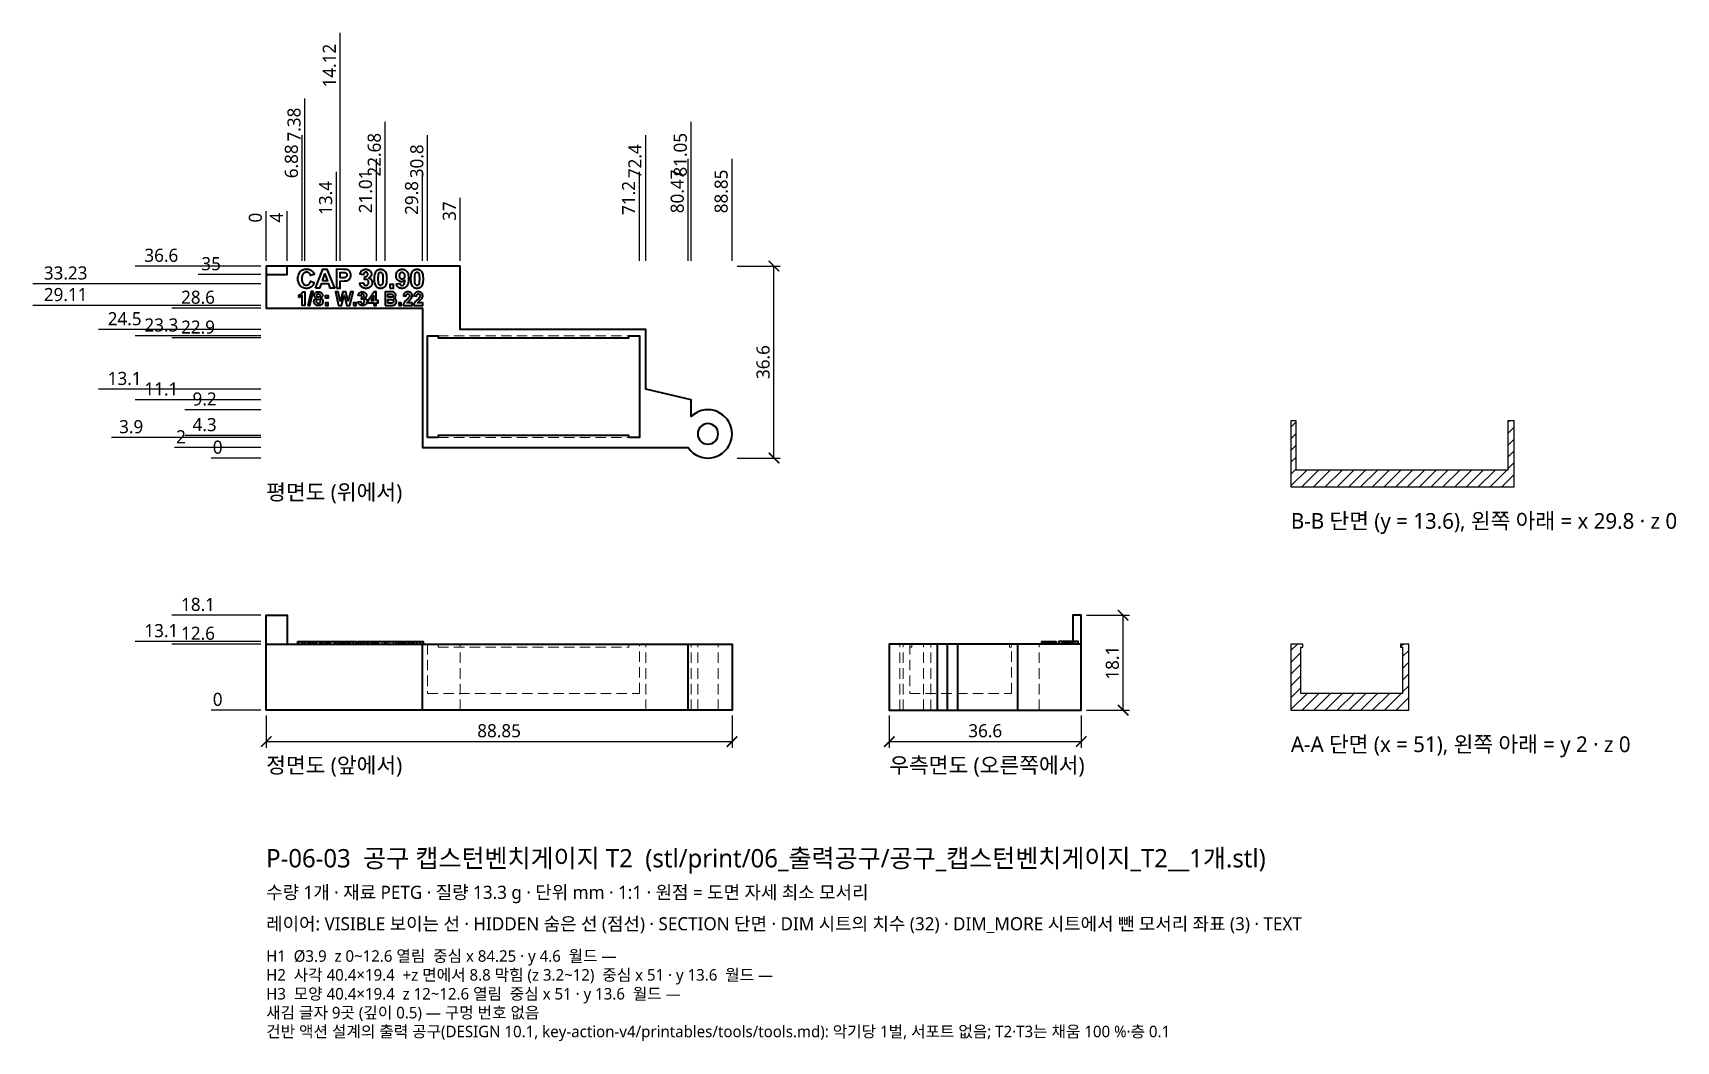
# Model space of a CAD drawing. Header units: millimetres. Extents: x -44 to 269, y -63 to 129.
import ezdxf

# ---------------------------------------------------------------- set-up
doc = ezdxf.new("R2010")
doc.units = ezdxf.units.MM
doc.linetypes.add('HIDDEN', pattern=[3, 2, -1])
for name, color, linetype, lineweight in [('DIM', 4, 'CONTINUOUS', 13), ('DIM_MORE', 3, 'CONTINUOUS', 13), ('HIDDEN', 8, 'HIDDEN', 18), ('SECTION', 5, 'CONTINUOUS', 25), ('TEXT', 7, 'CONTINUOUS', 18), ('VISIBLE', 7, 'CONTINUOUS', 35)]:
    doc.layers.add(name, color=color, linetype=linetype, lineweight=lineweight)
doc.styles.add('KR', font='malgun.ttf')
doc.dimstyles.new('TOCCATA', dxfattribs={"dimtxt": 2.5, "dimasz": 2, "dimexe": 1.2, "dimexo": 1, "dimgap": 0.8, "dimtad": 1, "dimdsep": 46, "dimtxsty": 'KR', "dimblk": 'ARCHTICK', "dimcen": 2.5, "dimazin": 3, "dimtfac": 0.5, "dimtmove": 2, "dimatfit": 3})

# ---------------------------------------------------------------- blocks, each defined once
blk = doc.blocks.new('_ARCHTICK')
at = {"color": 0, "linetype": 'BYBLOCK', "const_width": 0.15}
blk.add_lwpolyline([(-0.5, -0.5), (0.5, 0.5)], dxfattribs=at)
blk = doc.blocks.new('*D7')
for p, q in [((6.88, 95.7), (6.88, 109.7)), ((6.88, 91.7), (6.88, 95.7)), ((6.88, 85.7), (6.88, 91.7))]:
    blk.add_line(p, q)
at = {"layer": 'Defpoints'}
for p in [(6.88, 99.7), (6.88, 84.7), (0, 48.1)]:
    blk.add_point(p, dxfattribs=at)
at = {"layer": 'DIM', "insert": (4.83, 104.7), "char_height": 2.5, "attachment_point": 5, "rotation": 90, "style": 'KR'}
blk.add_mtext('6.88', dxfattribs=at)
blk = doc.blocks.new('*D8')
for p, q in [((7.38, 102.7), (7.38, 116.7)), ((7.38, 98.7), (7.38, 102.7)), ((7.38, 85.7), (7.38, 98.7))]:
    blk.add_line(p, q)
at = {"layer": 'Defpoints'}
for p in [(7.38, 106.7), (7.38, 84.7), (0, 48.1)]:
    blk.add_point(p, dxfattribs=at)
at = {"layer": 'DIM', "insert": (5.33, 111.7), "char_height": 2.5, "attachment_point": 5, "rotation": 90, "style": 'KR'}
blk.add_mtext('7.38', dxfattribs=at)
blk = doc.blocks.new('*D11')
for p, q in [((22.68, 95.7), (22.68, 112.2)), ((22.68, 91.7), (22.68, 95.7)), ((22.68, 85.7), (22.68, 91.7))]:
    blk.add_line(p, q)
at = {"layer": 'Defpoints'}
for p in [(22.68, 99.7), (22.68, 84.7), (0, 48.1)]:
    blk.add_point(p, dxfattribs=at)
at = {"layer": 'DIM', "insert": (20.63, 105.95), "char_height": 2.5, "attachment_point": 5, "rotation": 90, "style": 'KR'}
blk.add_mtext('22.68', dxfattribs=at)
blk = doc.blocks.new('*D16')
for p, q in [((72.4, 95.7), (72.4, 109.7)), ((72.4, 91.7), (72.4, 95.7)), ((72.4, 85.7), (72.4, 91.7))]:
    blk.add_line(p, q)
at = {"layer": 'Defpoints'}
for p in [(72.4, 99.7), (72.4, 84.7), (0, 48.1)]:
    blk.add_point(p, dxfattribs=at)
at = {"layer": 'DIM', "insert": (70.35, 104.7), "char_height": 2.5, "attachment_point": 5, "rotation": 90, "style": 'KR'}
blk.add_mtext('72.4', dxfattribs=at)
blk = doc.blocks.new('*D18')
for p, q in [((81.05, 95.7), (81.05, 112.2)), ((81.05, 91.7), (81.05, 95.7)), ((81.05, 85.7), (81.05, 91.7))]:
    blk.add_line(p, q)
at = {"layer": 'Defpoints'}
for p in [(81.05, 99.7), (81.05, 84.7), (0, 48.1)]:
    blk.add_point(p, dxfattribs=at)
at = {"layer": 'DIM', "insert": (79, 105.95), "char_height": 2.5, "attachment_point": 5, "rotation": 90, "style": 'KR'}
blk.add_mtext('81.05', dxfattribs=at)

msp = doc.modelspace()

# ---------------------------------------------------------------- hatches: boundary and pattern name
at = {"layer": 'SECTION'}
h = msp.add_hatch(dxfattribs=at)
h.set_pattern_fill('ANSI31', scale=0.5)
h.paths.add_polyline_path([(238.05, 55.2), (236.85, 55.2), (236.85, 45.8), (196.45, 45.8), (196.45, 55.2), (195.45, 55.2), (195.45, 42.6), (238.05, 42.6)])
h = msp.add_hatch(dxfattribs=at)
h.set_pattern_fill('ANSI31', scale=0.5)
h.paths.add_polyline_path([(217.95, 12.6), (216.35, 12.6), (216.35, 12), (216.75, 12), (216.75, 3.2), (197.35, 3.2), (197.35, 12), (197.75, 12), (197.75, 12.6), (195.45, 12.6), (195.45, 0), (217.95, 0)])

# ---------------------------------------------------------------- linework, layer by layer
at = {"layer": 'HIDDEN'}
for points in [[(32.8, 71.4), (69.2, 71.4)], [(32.8, 52), (69.2, 52)], [(6.798, 12.6), (6.798, 13.1)], [(6.976, 12.6), (6.976, 13.1)], [(8.445, 12.6), (8.445, 13.1)], [(8.47, 12.6), (8.47, 13.1)], [(8.6, 12.6), (8.6, 13.1)], [(9.161, 12.6), (9.161, 13.1)], [(9.17, 12.6), (9.17, 13.1)], [(9.18, 12.6), (9.18, 13.1)], [(9.427, 12.6), (9.427, 13.1)], [(9.547, 12.6), (9.547, 13.1)], [(9.603, 12.6), (9.603, 13.1)], [(9.649, 12.6), (9.649, 13.1)], [(10.194, 12.6), (10.194, 13.1)], [(10.266, 12.6), (10.266, 13.1)], [(10.325, 12.6), (10.325, 13.1)], [(10.376, 12.6), (10.376, 13.1)], [(10.489, 12.6), (10.489, 13.1)], [(10.711, 12.6), (10.711, 13.1)], [(10.732, 12.6), (10.732, 13.1)], [(11.194, 12.6), (11.194, 13.1)], [(11.585, 12.6), (11.585, 13.1)], [(11.688, 12.6), (11.688, 13.1)], [(13.402, 12.6), (13.402, 13.1)], [(13.729, 12.6), (13.729, 13.1)], [(14.119, 12.6), (14.119, 13.1)], [(14.124, 12.6), (14.124, 13.1)], [(14.592, 12.6), (14.592, 13.1)], [(15.212, 12.6), (15.212, 13.1)], [(15.399, 12.6), (15.399, 13.1)], [(15.665, 12.6), (15.665, 13.1)], [(16.062, 12.6), (16.062, 13.1)], [(16.143, 12.6), (16.143, 13.1)], [(17.568, 12.6), (17.568, 13.1)], [(17.86, 12.6), (17.86, 13.1)], [(17.911, 12.6), (17.911, 13.1)], [(18.011, 12.6), (18.011, 13.1)], [(18.025, 12.6), (18.025, 13.1)], [(18.167, 12.6), (18.167, 13.1)], [(18.222, 12.6), (18.222, 13.1)], [(18.524, 12.6), (18.524, 13.1)], [(18.543, 12.6), (18.543, 13.1)], [(18.635, 12.6), (18.635, 13.1)], [(18.741, 12.6), (18.741, 13.1)], [(18.76, 12.6), (18.76, 13.1)], [(18.817, 12.6), (18.817, 13.1)], [(19.132, 12.6), (19.132, 13.1)], [(19.388, 12.6), (19.388, 13.1)], [(19.534, 12.6), (19.534, 13.1)], [(19.561, 12.6), (19.561, 13.1)], [(19.934, 12.6), (19.934, 13.1)], [(20.076, 12.6), (20.076, 13.1)], [(20.237, 12.6), (20.237, 13.1)], [(20.592, 12.6), (20.592, 13.1)], [(20.662, 12.6), (20.662, 13.1)], [(21.38, 12.6), (21.38, 13.1)], [(22.269, 12.6), (22.269, 13.1)], [(22.986, 12.6), (22.986, 13.1)], [(23.201, 12.6), (23.201, 13.1)], [(23.592, 12.6), (23.592, 13.1)], [(24.21, 12.6), (24.21, 13.1)], [(24.278, 12.6), (24.278, 13.1)], [(24.305, 12.6), (24.305, 13.1)], [(24.355, 12.6), (24.355, 13.1)], [(24.718, 12.6), (24.718, 13.1)], [(24.781, 12.6), (24.781, 13.1)], [(25.455, 12.6), (25.455, 13.1)], [(25.513, 12.6), (25.513, 13.1)], [(26.174, 12.6), (26.174, 13.1)], [(26.402, 12.6), (26.402, 13.1)], [(26.463, 12.6), (26.463, 13.1)], [(26.668, 12.6), (26.668, 13.1)], [(26.869, 12.6), (26.869, 13.1)], [(27.171, 12.6), (27.171, 13.1)], [(27.356, 12.6), (27.356, 13.1)], [(27.613, 12.6), (27.613, 13.1)], [(28.183, 12.6), (28.183, 13.1)], [(28.331, 12.6), (28.331, 13.1)], [(28.676, 12.6), (28.676, 13.1)], [(28.877, 12.6), (28.877, 13.1)], [(29.219, 12.6), (29.219, 13.1)], [(29.364, 12.6), (29.364, 13.1)], [(30.8, 12.6), (30.8, 3.2), (71.2, 3.2), (71.2, 12.6)], [(32.8, 12.6), (32.8, 12), (69.2, 12), (69.2, 12.6)], [(37, 0), (37, 12.6)], [(72.4, 0), (72.4, 12.6)], [(81.05, 0), (81.05, 12.6)], [(82.3, 0), (82.3, 12.6)], [(86.2, 0), (86.2, 12.6)], [(120.85, 0), (120.85, 12.6)], [(121.5, 0), (121.5, 12.6)], [(122.75, 12.6), (122.75, 3.2), (142.15, 3.2), (142.15, 12.6)], [(122.75, 12), (123.15, 12), (123.15, 12.6)], [(125.4, 0), (125.4, 12.6)], [(126.749, 0), (126.749, 12.6)], [(142.15, 12), (141.75, 12), (141.75, 12.6)], [(147.45, 0), (147.45, 12.6)], [(148.311, 12.6), (148.311, 13.1)], [(148.325, 12.6), (148.325, 13.1)], [(148.394, 12.6), (148.394, 13.1)], [(148.454, 12.6), (148.454, 13.1)], [(148.479, 12.6), (148.479, 13.1)], [(148.645, 12.6), (148.645, 13.1)], [(148.703, 12.6), (148.703, 13.1)], [(148.738, 12.6), (148.738, 13.1)], [(148.768, 12.6), (148.768, 13.1)], [(148.914, 12.6), (148.914, 13.1)], [(149.085, 12.6), (149.085, 13.1)], [(149.124, 12.6), (149.124, 13.1)], [(149.142, 12.6), (149.142, 13.1)], [(149.161, 12.6), (149.161, 13.1)], [(149.335, 12.6), (149.335, 13.1)], [(149.348, 12.6), (149.348, 13.1)], [(149.353, 12.6), (149.353, 13.1)], [(149.45, 12.6), (149.45, 13.1)], [(149.516, 12.6), (149.516, 13.1)], [(149.528, 12.6), (149.528, 13.1)], [(149.538, 12.6), (149.538, 13.1)], [(149.74, 12.6), (149.74, 13.1)], [(149.789, 12.6), (149.789, 13.1)], [(149.798, 12.6), (149.798, 13.1)], [(149.801, 12.6), (149.801, 13.1)], [(149.826, 12.6), (149.826, 13.1)], [(149.831, 12.6), (149.831, 13.1)], [(149.879, 12.6), (149.879, 13.1)], [(149.891, 12.6), (149.891, 13.1)], [(149.9, 12.6), (149.9, 13.1)], [(150.113, 12.6), (150.113, 13.1)], [(150.143, 12.6), (150.143, 13.1)], [(150.147, 12.6), (150.147, 13.1)], [(150.161, 12.6), (150.161, 13.1)], [(150.543, 12.6), (150.543, 13.1)], [(151.262, 12.6), (151.262, 13.1)], [(151.765, 12.6), (151.765, 13.1)], [(151.77, 12.6), (151.77, 13.1)], [(151.819, 12.6), (151.819, 13.1)], [(151.948, 12.6), (151.948, 13.1)], [(152.075, 12.6), (152.075, 13.1)], [(152.09, 12.6), (152.09, 13.1)], [(152.163, 12.6), (152.163, 13.1)], [(152.212, 12.6), (152.212, 13.1)], [(152.292, 12.6), (152.292, 13.1)], [(152.356, 12.6), (152.356, 13.1)], [(152.471, 12.6), (152.471, 13.1)], [(152.578, 12.6), (152.578, 13.1)], [(152.612, 12.6), (152.612, 13.1)], [(152.678, 12.6), (152.678, 13.1)], [(152.771, 12.6), (152.771, 13.1)], [(152.876, 12.6), (152.876, 13.1)], [(152.927, 12.6), (152.927, 13.1)], [(152.973, 12.6), (152.973, 13.1)], [(153.186, 12.6), (153.186, 13.1)], [(153.22, 12.6), (153.22, 13.1)], [(153.435, 12.6), (153.435, 13.1)], [(153.684, 12.6), (153.684, 13.1)], [(153.813, 12.6), (153.813, 13.1)], [(153.85, 12.6), (153.85, 13.102)], [(153.855, 12.6), (153.855, 13.1)], [(153.921, 12.6), (153.921, 13.1)], [(154.006, 12.6), (154.006, 13.1)], [(154.236, 12.6), (154.236, 13.1)], [(154.286, 12.6), (154.286, 13.1)], [(154.292, 12.6), (154.292, 13.1)], [(154.841, 12.6), (154.841, 13.1)]]:
    msp.add_lwpolyline(points, dxfattribs=at)
at = {"layer": 'SECTION'}
for points in [[(238.05, 55.2), (236.85, 55.2), (236.85, 45.8), (196.45, 45.8), (196.45, 55.2), (195.45, 55.2), (195.45, 42.6), (238.05, 42.6)], [(217.95, 12.6), (216.35, 12.6), (216.35, 12), (216.75, 12), (216.75, 3.2), (197.35, 3.2), (197.35, 12), (197.75, 12), (197.75, 12.6), (195.45, 12.6), (195.45, 0), (217.95, 0)]]:
    msp.add_lwpolyline(points, close=True, dxfattribs=at)
at = {"layer": 'VISIBLE'}
for points in [[(0, 83.1), (4, 83.1), (4, 84.7)], [(84.25, 57.3), (83.65, 57.261), (83.059, 57.143), (82.49, 56.95), (81.95, 56.684), (81.45, 56.349), (81.05, 55.999), (81.05, 59.2), (72.4, 61.2), (72.4, 72.6), (37, 72.6), (37, 84.7), (0, 84.7), (0, 76.7), (29.8, 76.7), (29.8, 50.1), (80.467, 50.1), (80.601, 49.9), (80.997, 49.447), (81.45, 49.051), (81.95, 48.716), (82.49, 48.45), (83.059, 48.257), (83.65, 48.139), (84.25, 48.1), (84.85, 48.139), (85.441, 48.257), (86.01, 48.45), (86.55, 48.716), (87.05, 49.051), (87.503, 49.447), (87.899, 49.9), (88.234, 50.4), (88.5, 50.94), (88.693, 51.509), (88.811, 52.1), (88.85, 52.7), (88.811, 53.3), (88.693, 53.891), (88.5, 54.46), (88.234, 55), (87.899, 55.5), (87.503, 55.953), (87.05, 56.349), (86.55, 56.684), (86.01, 56.95), (85.441, 57.143), (84.85, 57.261), (84.25, 57.3)], [(6.062, 82.036), (6.053, 82.27), (6.062, 82.517), (6.091, 82.748), (6.138, 82.962), (6.204, 83.161), (6.288, 83.343), (6.392, 83.508), (6.514, 83.658), (6.652, 83.789), (6.802, 83.9), (6.963, 83.991), (7.137, 84.061), (7.322, 84.112), (7.519, 84.142), (7.728, 84.152), (7.91, 84.144), (8.083, 84.12), (8.245, 84.081), (8.398, 84.025), (8.54, 83.954), (8.672, 83.867), (8.794, 83.764), (8.862, 83.694), (8.924, 83.616), (8.981, 83.53), (9.034, 83.436), (9.081, 83.334), (9.123, 83.223), (9.161, 83.105), (8.445, 82.934), (8.424, 83.011), (8.398, 83.083), (8.366, 83.151), (8.328, 83.214), (8.284, 83.272), (8.235, 83.325), (8.181, 83.373), (8.121, 83.416), (8.058, 83.452), (7.992, 83.482), (7.922, 83.505), (7.849, 83.521), (7.772, 83.531), (7.691, 83.534), (7.58, 83.529), (7.476, 83.511), (7.378, 83.482), (7.285, 83.441), (7.199, 83.389), (7.119, 83.325), (7.045, 83.249), (6.98, 83.16), (6.924, 83.057), (6.878, 82.939), (6.843, 82.807), (6.818, 82.66), (6.803, 82.499), (6.798, 82.324), (6.803, 82.138), (6.818, 81.968), (6.842, 81.814), (6.877, 81.675), (6.922, 81.553), (6.977, 81.447), (7.042, 81.357), (7.114, 81.28), (7.193, 81.216), (7.278, 81.163), (7.369, 81.122), (7.465, 81.092), (7.568, 81.075), (7.676, 81.069), (7.757, 81.072), (7.834, 81.084), (7.909, 81.102), (7.979, 81.128), (8.047, 81.162), (8.111, 81.203), (8.172, 81.252), (8.229, 81.308), (8.281, 81.374), (8.328, 81.447), (8.371, 81.53), (8.409, 81.62), (8.442, 81.72), (8.47, 81.828), (9.17, 81.606), (9.12, 81.445), (9.061, 81.296), (8.993, 81.159), (8.917, 81.035), (8.831, 80.923), (8.737, 80.823), (8.635, 80.735), (8.523, 80.66), (8.404, 80.596), (8.276, 80.544), (8.141, 80.503), (7.997, 80.474), (7.844, 80.457), (7.684, 80.451), (7.485, 80.461), (7.297, 80.491), (7.119, 80.541), (6.952, 80.61), (6.795, 80.7), (6.648, 80.809), (6.512, 80.938), (6.39, 81.085), (6.287, 81.246), (6.203, 81.421), (6.137, 81.611), (6.09, 81.816), (6.062, 82.036)], [(9.427, 80.512), (10.821, 84.091), (11.585, 84.091), (13.018, 80.512), (12.232, 80.512), (11.92, 81.325), (10.489, 81.325), (10.194, 80.512), (9.427, 80.512)], [(10.711, 81.928), (11.194, 83.256), (11.688, 81.928), (10.711, 81.928)], [(13.402, 80.512), (14.124, 80.512), (14.124, 81.862), (14.857, 81.866), (15.178, 81.888), (15.345, 81.913), (15.453, 81.944), (15.56, 81.989), (15.614, 82.017), (15.72, 82.083), (15.771, 82.122), (15.866, 82.211), (15.95, 82.315), (16.024, 82.436), (16.055, 82.502), (16.082, 82.573), (16.121, 82.727), (16.133, 82.81), (16.143, 82.99), (16.139, 83.109), (16.126, 83.221), (16.105, 83.327), (16.075, 83.427), (16.037, 83.52), (15.991, 83.607), (15.936, 83.687), (15.874, 83.76), (15.809, 83.826), (15.739, 83.883), (15.666, 83.933), (15.588, 83.976), (15.506, 84.01), (15.421, 84.037), (15.354, 84.052), (15.165, 84.073), (14.74, 84.09), (13.402, 84.091), (13.402, 80.512)], [(14.124, 82.47), (14.124, 83.486), (14.675, 83.484), (14.898, 83.473), (14.993, 83.461), (15.089, 83.435), (15.174, 83.394), (15.25, 83.337), (15.314, 83.265), (15.361, 83.181), (15.389, 83.086), (15.399, 82.98), (15.392, 82.893), (15.372, 82.812), (15.338, 82.737), (15.317, 82.702), (15.265, 82.639), (15.203, 82.586), (15.131, 82.543), (15.091, 82.526), (15.044, 82.511), (14.915, 82.488), (14.636, 82.471), (14.124, 82.47)], [(17.88, 81.336), (17.86, 81.462), (18.524, 81.542), (18.551, 81.407), (18.595, 81.291), (18.624, 81.241), (18.657, 81.195), (18.695, 81.154), (18.735, 81.119), (18.825, 81.064), (18.873, 81.045), (18.976, 81.023), (19.031, 81.02), (19.091, 81.023), (19.147, 81.033), (19.201, 81.049), (19.252, 81.072), (19.301, 81.102), (19.346, 81.138), (19.389, 81.181), (19.428, 81.229), (19.46, 81.282), (19.487, 81.34), (19.508, 81.402), (19.524, 81.468), (19.534, 81.616), (19.531, 81.687), (19.523, 81.755), (19.509, 81.818), (19.489, 81.876), (19.463, 81.93), (19.432, 81.98), (19.395, 82.026), (19.354, 82.066), (19.311, 82.1), (19.265, 82.128), (19.216, 82.149), (19.165, 82.165), (19.112, 82.174), (19.056, 82.177), (18.976, 82.173), (18.841, 82.151), (18.741, 82.126), (18.817, 82.685), (18.893, 82.685), (18.965, 82.692), (19.031, 82.703), (19.092, 82.721), (19.147, 82.743), (19.197, 82.772), (19.241, 82.806), (19.28, 82.844), (19.313, 82.886), (19.34, 82.931), (19.361, 82.98), (19.376, 83.032), (19.385, 83.087), (19.386, 83.196), (19.368, 83.288), (19.333, 83.367), (19.309, 83.402), (19.248, 83.463), (19.213, 83.487), (19.175, 83.507), (19.091, 83.533), (18.995, 83.542), (18.946, 83.539), (18.854, 83.519), (18.811, 83.502), (18.731, 83.452), (18.695, 83.42), (18.631, 83.341), (18.584, 83.243), (18.553, 83.128), (18.543, 83.063), (17.911, 83.171), (17.931, 83.261), (17.98, 83.425), (18.039, 83.568), (18.11, 83.689), (18.194, 83.794), (18.243, 83.84), (18.353, 83.924), (18.481, 83.995), (18.55, 84.024), (18.696, 84.069), (18.85, 84.097), (19.014, 84.106), (19.155, 84.099), (19.287, 84.079), (19.411, 84.046), (19.527, 84), (19.634, 83.941), (19.734, 83.869), (19.825, 83.783), (19.892, 83.707), (19.948, 83.627), (19.994, 83.545), (20.03, 83.46), (20.056, 83.372), (20.071, 83.281), (20.076, 83.188), (20.066, 83.057), (20.034, 82.934), (19.982, 82.819), (19.908, 82.711), (19.813, 82.612), (19.698, 82.52), (19.561, 82.436), (19.647, 82.414), (19.727, 82.385), (19.802, 82.349), (19.872, 82.307), (19.938, 82.258), (19.998, 82.203), (20.053, 82.14), (20.102, 82.073), (20.143, 82.002), (20.177, 81.926), (20.204, 81.847), (20.222, 81.764), (20.234, 81.677), (20.237, 81.586), (20.23, 81.454), (20.209, 81.328), (20.174, 81.208), (20.125, 81.093), (20.062, 80.984), (19.985, 80.881), (19.893, 80.783), (19.791, 80.695), (19.683, 80.62), (19.567, 80.559), (19.445, 80.512), (19.316, 80.478), (19.179, 80.458), (19.036, 80.451), (18.901, 80.457), (18.772, 80.474), (18.65, 80.502), (18.535, 80.542), (18.427, 80.594), (18.325, 80.656), (18.231, 80.731), (18.145, 80.814), (18.07, 80.904), (18.006, 81.002), (17.953, 81.106), (17.911, 81.218), (17.88, 81.336)], [(20.669, 82.003), (20.662, 82.284), (20.67, 82.562), (20.691, 82.816), (20.727, 83.047), (20.777, 83.255), (20.842, 83.439), (20.921, 83.601), (21.014, 83.739), (21.102, 83.837), (21.199, 83.919), (21.305, 83.986), (21.421, 84.038), (21.546, 84.076), (21.681, 84.098), (21.824, 84.106), (21.968, 84.098), (22.103, 84.075), (22.228, 84.037), (22.345, 83.984), (22.451, 83.916), (22.549, 83.833), (22.637, 83.735), (22.73, 83.597), (22.808, 83.436), (22.872, 83.252), (22.922, 83.043), (22.958, 82.812), (22.979, 82.556), (22.986, 82.277), (22.979, 81.999), (22.958, 81.743), (22.922, 81.512), (22.872, 81.303), (22.807, 81.118), (22.728, 80.956), (22.635, 80.817), (22.547, 80.72), (22.45, 80.638), (22.344, 80.571), (22.228, 80.518), (22.103, 80.481), (21.968, 80.459), (21.824, 80.451), (21.679, 80.459), (21.542, 80.484), (21.414, 80.525), (21.293, 80.582), (21.181, 80.656), (21.078, 80.746), (20.982, 80.853), (20.897, 80.98), (20.826, 81.133), (20.767, 81.312), (20.721, 81.517), (20.688, 81.747), (20.669, 82.003)], [(21.381, 82.105), (21.386, 82.607), (21.403, 82.878), (21.432, 83.09), (21.451, 83.173), (21.485, 83.28), (21.505, 83.326), (21.55, 83.402), (21.602, 83.457), (21.66, 83.496), (21.723, 83.522), (21.789, 83.535), (21.859, 83.535), (21.893, 83.53), (21.958, 83.511), (22.017, 83.479), (22.072, 83.432), (22.122, 83.361), (22.145, 83.316), (22.186, 83.207), (22.205, 83.143), (22.236, 82.976), (22.248, 82.868), (22.264, 82.605), (22.269, 82.277), (22.267, 82.105), (22.256, 81.805), (22.233, 81.564), (22.217, 81.466), (22.198, 81.384), (22.164, 81.277), (22.122, 81.19), (22.074, 81.124), (22.018, 81.078), (21.989, 81.06), (21.926, 81.034), (21.859, 81.021), (21.824, 81.02), (21.789, 81.021), (21.723, 81.034), (21.661, 81.06), (21.632, 81.077), (21.577, 81.124), (21.527, 81.194), (21.483, 81.29), (21.444, 81.412), (21.427, 81.487), (21.401, 81.686), (21.385, 81.949), (21.381, 82.105)], [(24.787, 82.75), (24.781, 82.895), (24.788, 83.046), (24.807, 83.189), (24.84, 83.323), (24.887, 83.448), (24.946, 83.565), (25.019, 83.673), (25.104, 83.772), (25.201, 83.861), (25.304, 83.936), (25.414, 83.997), (25.532, 84.044), (25.657, 84.078), (25.789, 84.099), (25.928, 84.106), (26.08, 84.097), (26.224, 84.071), (26.359, 84.028), (26.487, 83.968), (26.606, 83.891), (26.718, 83.796), (26.822, 83.684), (26.915, 83.553), (26.993, 83.4), (27.057, 83.224), (27.107, 83.026), (27.142, 82.806), (27.164, 82.564), (27.171, 82.299), (27.164, 82.03), (27.141, 81.783), (27.104, 81.558), (27.052, 81.356), (26.985, 81.176), (26.904, 81.018), (26.807, 80.883), (26.699, 80.768), (26.581, 80.67), (26.455, 80.591), (26.32, 80.528), (26.176, 80.484), (26.022, 80.457), (25.86, 80.449), (25.743, 80.453), (25.633, 80.467), (25.53, 80.49), (25.433, 80.522), (25.342, 80.563), (25.259, 80.613), (25.181, 80.672), (25.111, 80.74), (25.049, 80.818), (24.994, 80.904), (24.946, 80.999), (24.906, 81.104), (24.874, 81.217), (24.849, 81.34), (25.513, 81.413), (25.534, 81.306), (25.567, 81.216), (25.613, 81.143), (25.64, 81.113), (25.704, 81.065), (25.779, 81.033), (25.865, 81.017), (25.911, 81.015), (25.971, 81.019), (26.027, 81.031), (26.082, 81.051), (26.133, 81.079), (26.182, 81.115), (26.229, 81.158), (26.273, 81.21), (26.313, 81.275), (26.349, 81.356), (26.381, 81.455), (26.408, 81.571), (26.431, 81.704), (26.449, 81.854), (26.463, 82.021), (26.386, 81.941), (26.305, 81.874), (26.217, 81.819), (26.125, 81.776), (26.027, 81.745), (25.924, 81.727), (25.816, 81.721), (25.698, 81.727), (25.584, 81.747), (25.475, 81.78), (25.371, 81.827), (25.272, 81.887), (25.177, 81.96), (25.087, 82.046), (25.006, 82.144), (24.937, 82.249), (24.881, 82.362), (24.837, 82.483), (24.806, 82.612), (24.787, 82.75)], [(25.455, 82.895), (25.465, 83.074), (25.478, 83.153), (25.496, 83.223), (25.519, 83.285), (25.547, 83.34), (25.581, 83.387), (25.618, 83.426), (25.658, 83.46), (25.7, 83.488), (25.745, 83.509), (25.793, 83.525), (25.844, 83.534), (25.897, 83.537), (25.953, 83.533), (26.007, 83.522), (26.06, 83.503), (26.11, 83.477), (26.158, 83.443), (26.205, 83.402), (26.249, 83.354), (26.29, 83.298), (26.324, 83.237), (26.352, 83.169), (26.374, 83.096), (26.39, 83.016), (26.399, 82.93), (26.399, 82.755), (26.391, 82.678), (26.377, 82.606), (26.358, 82.54), (26.333, 82.481), (26.302, 82.427), (26.266, 82.38), (26.227, 82.338), (26.184, 82.303), (26.139, 82.274), (26.091, 82.252), (26.041, 82.236), (25.988, 82.227), (25.933, 82.223), (25.876, 82.227), (25.822, 82.237), (25.77, 82.253), (25.721, 82.276), (25.675, 82.306), (25.632, 82.343), (25.591, 82.386), (25.555, 82.436), (25.525, 82.494), (25.499, 82.559), (25.48, 82.631), (25.466, 82.712), (25.458, 82.799), (25.455, 82.895)], [(27.62, 82.003), (27.613, 82.284), (27.62, 82.562), (27.642, 82.816), (27.678, 83.047), (27.728, 83.255), (27.792, 83.439), (27.871, 83.601), (27.965, 83.739), (28.052, 83.837), (28.149, 83.919), (28.256, 83.986), (28.372, 84.038), (28.497, 84.076), (28.631, 84.098), (28.775, 84.106), (28.919, 84.098), (29.054, 84.075), (29.179, 84.037), (29.295, 83.984), (29.402, 83.916), (29.5, 83.833), (29.588, 83.735), (29.681, 83.597), (29.759, 83.436), (29.823, 83.252), (29.873, 83.043), (29.909, 82.812), (29.93, 82.556), (29.937, 82.277), (29.93, 81.999), (29.908, 81.743), (29.873, 81.512), (29.822, 81.303), (29.758, 81.118), (29.679, 80.956), (29.586, 80.817), (29.498, 80.72), (29.401, 80.638), (29.294, 80.571), (29.179, 80.518), (29.053, 80.481), (28.919, 80.459), (28.775, 80.451), (28.63, 80.459), (28.493, 80.484), (28.364, 80.525), (28.244, 80.582), (28.132, 80.656), (28.028, 80.746), (27.933, 80.853), (27.848, 80.98), (27.776, 81.133), (27.717, 81.312), (27.672, 81.517), (27.639, 81.747), (27.62, 82.003)], [(28.332, 82.105), (28.337, 82.607), (28.354, 82.878), (28.383, 83.09), (28.402, 83.173), (28.436, 83.28), (28.456, 83.326), (28.501, 83.402), (28.553, 83.457), (28.611, 83.496), (28.673, 83.522), (28.74, 83.535), (28.81, 83.535), (28.844, 83.53), (28.908, 83.511), (28.968, 83.479), (29.023, 83.432), (29.048, 83.399), (29.095, 83.316), (29.137, 83.207), (29.156, 83.143), (29.173, 83.067), (29.199, 82.868), (29.214, 82.605), (29.219, 82.277), (29.218, 82.105), (29.206, 81.805), (29.196, 81.677), (29.167, 81.466), (29.149, 81.384), (29.114, 81.277), (29.073, 81.19), (29.024, 81.124), (28.969, 81.078), (28.939, 81.06), (28.877, 81.034), (28.81, 81.021), (28.775, 81.02), (28.74, 81.021), (28.673, 81.034), (28.612, 81.06), (28.582, 81.077), (28.527, 81.124), (28.478, 81.194), (28.433, 81.29), (28.394, 81.412), (28.377, 81.487), (28.363, 81.579), (28.342, 81.81), (28.332, 82.105)], [(6.243, 78.7), (6.243, 79.15), (6.356, 79.195), (6.475, 79.26), (6.6, 79.342), (6.726, 79.442), (6.782, 79.497), (6.833, 79.553), (6.877, 79.612), (6.916, 79.674), (6.949, 79.738), (6.976, 79.804), (7.378, 79.804), (7.378, 77.209), (6.883, 77.209), (6.883, 79.076), (6.803, 79.006), (6.72, 78.942), (6.632, 78.883), (6.541, 78.829), (6.445, 78.781), (6.346, 78.738), (6.243, 78.7)], [(7.96, 77.165), (8.325, 77.165), (8.972, 79.838), (8.6, 79.838), (7.96, 77.165)], [(9.115, 77.947), (9.124, 78.065), (9.134, 78.121), (9.168, 78.23), (9.219, 78.333), (9.288, 78.426), (9.33, 78.468), (9.429, 78.542), (9.547, 78.603), (9.446, 78.655), (9.362, 78.716), (9.326, 78.75), (9.295, 78.787), (9.244, 78.868), (9.209, 78.953), (9.196, 78.998), (9.182, 79.09), (9.18, 79.138), (9.184, 79.218), (9.197, 79.295), (9.217, 79.367), (9.246, 79.435), (9.283, 79.499), (9.329, 79.559), (9.382, 79.615), (9.443, 79.665), (9.511, 79.708), (9.586, 79.742), (9.668, 79.769), (9.757, 79.789), (9.853, 79.8), (9.956, 79.804), (10.058, 79.8), (10.153, 79.789), (10.242, 79.769), (10.323, 79.742), (10.398, 79.708), (10.467, 79.665), (10.528, 79.615), (10.582, 79.559), (10.628, 79.499), (10.665, 79.435), (10.694, 79.367), (10.715, 79.295), (10.728, 79.218), (10.732, 79.138), (10.724, 79.038), (10.701, 78.945), (10.684, 78.901), (10.663, 78.858), (10.61, 78.779), (10.579, 78.743), (10.507, 78.679), (10.466, 78.651), (10.376, 78.603), (10.49, 78.548), (10.588, 78.479), (10.63, 78.439), (10.669, 78.397), (10.732, 78.303), (10.758, 78.252), (10.794, 78.145), (10.806, 78.088), (10.815, 77.969), (10.81, 77.869), (10.796, 77.775), (10.773, 77.686), (10.74, 77.603), (10.698, 77.526), (10.647, 77.454), (10.586, 77.387), (10.518, 77.327), (10.444, 77.277), (10.363, 77.236), (10.276, 77.204), (10.183, 77.181), (10.084, 77.167), (9.979, 77.163), (9.881, 77.167), (9.787, 77.178), (9.698, 77.197), (9.615, 77.223), (9.535, 77.257), (9.461, 77.299), (9.392, 77.348), (9.318, 77.414), (9.256, 77.486), (9.205, 77.565), (9.166, 77.651), (9.138, 77.743), (9.121, 77.842), (9.115, 77.947)], [(9.603, 77.995), (9.605, 78.036), (9.62, 78.117), (9.649, 78.193), (9.692, 78.267), (9.72, 78.3), (9.751, 78.328), (9.786, 78.351), (9.824, 78.369), (9.867, 78.382), (9.963, 78.392), (10.048, 78.383), (10.088, 78.372), (10.159, 78.336), (10.222, 78.282), (10.272, 78.213), (10.306, 78.132), (10.322, 78.04), (10.323, 77.932), (10.316, 77.879), (10.306, 77.829), (10.273, 77.743), (10.251, 77.705), (10.194, 77.642), (10.162, 77.618), (10.092, 77.582), (10.013, 77.564), (9.926, 77.564), (9.845, 77.582), (9.773, 77.62), (9.708, 77.676), (9.681, 77.711), (9.638, 77.791), (9.623, 77.836), (9.606, 77.938), (9.603, 77.995)], [(9.651, 79.061), (9.651, 79.141), (9.656, 79.177), (9.677, 79.244), (9.692, 79.273), (9.734, 79.326), (9.787, 79.368), (9.85, 79.395), (9.884, 79.404), (9.961, 79.411), (10.036, 79.404), (10.101, 79.384), (10.13, 79.368), (10.183, 79.327), (10.224, 79.275), (10.239, 79.245), (10.26, 79.179), (10.266, 79.104), (10.259, 79.025), (10.251, 78.989), (10.223, 78.925), (10.182, 78.872), (10.129, 78.831), (10.099, 78.816), (10.032, 78.795), (9.956, 78.788), (9.881, 78.795), (9.815, 78.816), (9.758, 78.849), (9.711, 78.896), (9.677, 78.954), (9.656, 79.023), (9.651, 79.061)], [(11.331, 78.586), (11.331, 79.081), (11.827, 79.081), (11.827, 78.586), (11.331, 78.586)], [(13.812, 77.209), (14.378, 77.209), (14.891, 79.141), (15.406, 77.209), (15.96, 77.209), (16.587, 79.793), (16.062, 79.793), (15.665, 77.988), (15.212, 79.793), (14.592, 79.793), (14.119, 78.018), (13.729, 79.793), (13.195, 79.793), (13.812, 77.209)], [(17.546, 77.804), (17.531, 77.895), (18.011, 77.953), (18.03, 77.855), (18.062, 77.771), (18.083, 77.735), (18.107, 77.702), (18.164, 77.647), (18.228, 77.607), (18.263, 77.593), (18.299, 77.583), (18.377, 77.575), (18.42, 77.578), (18.5, 77.597), (18.572, 77.635), (18.605, 77.661), (18.663, 77.727), (18.687, 77.765), (18.721, 77.851), (18.738, 77.951), (18.74, 78.006), (18.732, 78.106), (18.722, 78.152), (18.708, 78.194), (18.667, 78.269), (18.64, 78.302), (18.579, 78.355), (18.511, 78.391), (18.474, 78.402), (18.395, 78.411), (18.337, 78.408), (18.274, 78.399), (18.167, 78.374), (18.222, 78.778), (18.329, 78.783), (18.421, 78.804), (18.461, 78.82), (18.529, 78.865), (18.581, 78.923), (18.6, 78.956), (18.626, 79.028), (18.633, 79.069), (18.633, 79.147), (18.628, 79.181), (18.609, 79.243), (18.578, 79.296), (18.534, 79.34), (18.509, 79.357), (18.452, 79.383), (18.42, 79.39), (18.351, 79.397), (18.315, 79.395), (18.249, 79.381), (18.218, 79.368), (18.188, 79.352), (18.134, 79.309), (18.088, 79.252), (18.054, 79.181), (18.042, 79.141), (18.025, 79.051), (17.568, 79.129), (17.618, 79.312), (17.661, 79.416), (17.712, 79.503), (17.773, 79.579), (17.846, 79.644), (17.932, 79.7), (17.98, 79.724), (18.081, 79.763), (18.19, 79.789), (18.305, 79.802), (18.365, 79.804), (18.466, 79.799), (18.562, 79.785), (18.651, 79.761), (18.735, 79.728), (18.813, 79.685), (18.884, 79.633), (18.95, 79.571), (18.998, 79.516), (19.039, 79.458), (19.073, 79.399), (19.099, 79.338), (19.117, 79.274), (19.128, 79.209), (19.132, 79.141), (19.124, 79.047), (19.102, 78.958), (19.064, 78.875), (19.01, 78.797), (18.942, 78.725), (18.859, 78.659), (18.76, 78.598), (18.822, 78.582), (18.934, 78.536), (18.985, 78.505), (19.032, 78.47), (19.115, 78.385), (19.15, 78.336), (19.18, 78.284), (19.205, 78.23), (19.237, 78.113), (19.246, 78.05), (19.248, 77.985), (19.243, 77.889), (19.228, 77.798), (19.203, 77.711), (19.167, 77.628), (19.121, 77.55), (19.066, 77.475), (19, 77.404), (18.926, 77.341), (18.848, 77.287), (18.764, 77.243), (18.676, 77.209), (18.582, 77.184), (18.484, 77.17), (18.381, 77.165), (18.283, 77.169), (18.19, 77.181), (18.102, 77.202), (18.019, 77.231), (17.941, 77.268), (17.867, 77.313), (17.799, 77.367), (17.737, 77.427), (17.683, 77.492), (17.637, 77.562), (17.598, 77.638), (17.568, 77.718), (17.546, 77.804)], [(20.528, 77.209), (21.008, 77.209), (21.008, 77.729), (21.329, 77.729), (21.329, 78.164), (21.008, 78.164), (21.008, 79.804), (20.592, 79.804), (19.471, 78.163), (19.471, 77.729), (20.528, 77.729), (20.528, 77.209)], [(19.934, 78.164), (20.528, 78.164), (20.528, 79.048), (19.934, 78.164)], [(22.68, 77.209), (23.814, 77.212), (24.084, 77.219), (24.247, 77.234), (24.355, 77.26), (24.405, 77.278), (24.497, 77.322), (24.539, 77.349), (24.615, 77.411), (24.681, 77.485), (24.711, 77.525), (24.763, 77.615), (24.803, 77.711), (24.83, 77.809), (24.838, 77.858), (24.845, 77.958), (24.842, 78.021), (24.821, 78.139), (24.803, 78.195), (24.751, 78.299), (24.718, 78.348), (24.636, 78.435), (24.537, 78.505), (24.42, 78.561), (24.355, 78.582), (24.401, 78.605), (24.485, 78.661), (24.558, 78.729), (24.591, 78.768), (24.646, 78.854), (24.686, 78.945), (24.71, 79.042), (24.716, 79.092), (24.718, 79.143), (24.711, 79.236), (24.692, 79.324), (24.659, 79.406), (24.615, 79.483), (24.563, 79.551), (24.505, 79.611), (24.44, 79.661), (24.332, 79.721), (24.254, 79.749), (24.17, 79.768), (24.012, 79.785), (23.797, 79.793), (22.68, 79.793), (22.68, 77.209)], [(23.201, 78.766), (23.201, 79.363), (23.764, 79.362), (23.919, 79.357), (23.983, 79.349), (24.047, 79.33), (24.101, 79.302), (24.144, 79.264), (24.176, 79.217), (24.188, 79.191), (24.205, 79.134), (24.21, 79.069), (24.204, 79.001), (24.185, 78.942), (24.154, 78.89), (24.133, 78.867), (24.085, 78.828), (24.027, 78.799), (23.96, 78.78), (23.861, 78.77), (23.201, 78.766)], [(23.592, 80.512), (24.278, 80.512), (24.278, 81.198), (23.592, 81.198), (23.592, 80.512)], [(26.116, 77.209), (27.853, 77.209), (27.853, 77.669), (26.869, 77.669), (26.921, 77.747), (26.992, 77.83), (27.39, 78.207), (27.563, 78.387), (27.664, 78.519), (27.723, 78.614), (27.771, 78.707), (27.807, 78.798), (27.841, 78.938), (27.853, 79.085), (27.848, 79.17), (27.835, 79.252), (27.813, 79.329), (27.781, 79.403), (27.741, 79.472), (27.692, 79.537), (27.634, 79.598), (27.568, 79.653), (27.496, 79.699), (27.417, 79.737), (27.331, 79.766), (27.238, 79.787), (27.139, 79.8), (27.033, 79.804), (26.936, 79.8), (26.843, 79.79), (26.755, 79.771), (26.672, 79.746), (26.594, 79.713), (26.52, 79.673), (26.451, 79.626), (26.389, 79.57), (26.334, 79.505), (26.286, 79.431), (26.247, 79.347), (26.215, 79.254), (26.191, 79.151), (26.174, 79.039), (26.668, 78.99), (26.682, 79.103), (26.694, 79.153), (26.728, 79.236), (26.774, 79.3), (26.831, 79.346), (26.899, 79.376), (26.978, 79.391), (27.021, 79.393), (27.105, 79.386), (27.178, 79.364), (27.24, 79.328), (27.29, 79.277), (27.31, 79.247), (27.339, 79.177), (27.354, 79.095), (27.354, 79.007), (27.337, 78.92), (27.322, 78.877), (27.281, 78.79), (27.226, 78.71), (27.082, 78.554), (26.729, 78.216), (26.536, 78.02), (26.388, 77.849), (26.331, 77.773), (26.247, 77.636), (26.185, 77.498), (26.142, 77.356), (26.116, 77.209)], [(28.124, 77.209), (29.861, 77.209), (29.861, 77.669), (28.877, 77.669), (28.929, 77.747), (29, 77.83), (29.398, 78.207), (29.572, 78.387), (29.672, 78.519), (29.731, 78.614), (29.779, 78.707), (29.815, 78.798), (29.85, 78.938), (29.861, 79.085), (29.857, 79.17), (29.843, 79.252), (29.821, 79.329), (29.79, 79.403), (29.75, 79.472), (29.701, 79.537), (29.643, 79.598), (29.577, 79.653), (29.504, 79.699), (29.425, 79.737), (29.339, 79.766), (29.247, 79.787), (29.147, 79.8), (29.041, 79.804), (28.944, 79.8), (28.851, 79.79), (28.763, 79.771), (28.68, 79.746), (28.602, 79.713), (28.528, 79.673), (28.46, 79.626), (28.397, 79.57), (28.342, 79.505), (28.295, 79.431), (28.255, 79.347), (28.223, 79.254), (28.199, 79.151), (28.183, 79.039), (28.676, 78.99), (28.691, 79.103), (28.703, 79.153), (28.736, 79.236), (28.782, 79.3), (28.84, 79.346), (28.908, 79.376), (28.986, 79.391), (29.029, 79.393), (29.113, 79.386), (29.186, 79.364), (29.248, 79.328), (29.299, 79.277), (29.319, 79.247), (29.348, 79.177), (29.362, 79.095), (29.362, 79.007), (29.356, 78.964), (29.331, 78.877), (29.289, 78.79), (29.235, 78.71), (29.09, 78.554), (28.738, 78.216), (28.545, 78.02), (28.465, 77.932), (28.34, 77.773), (28.256, 77.636), (28.194, 77.498), (28.15, 77.356), (28.124, 77.209)], [(11.331, 77.209), (11.827, 77.209), (11.827, 77.704), (11.331, 77.704), (11.331, 77.209)], [(16.651, 77.209), (17.147, 77.209), (17.147, 77.704), (16.651, 77.704), (16.651, 77.209)], [(23.201, 77.644), (23.201, 78.335), (23.806, 78.332), (23.948, 78.323), (24.05, 78.308), (24.115, 78.287), (24.191, 78.242), (24.232, 78.202), (24.276, 78.131), (24.295, 78.076), (24.304, 78.015), (24.304, 77.945), (24.292, 77.875), (24.268, 77.815), (24.232, 77.763), (24.187, 77.721), (24.134, 77.689), (24.043, 77.66), (23.94, 77.649), (23.761, 77.645), (23.201, 77.644)], [(25.282, 77.209), (25.778, 77.209), (25.778, 77.704), (25.282, 77.704), (25.282, 77.209)], [(30.8, 52), (30.8, 71.4), (32.8, 71.4), (32.8, 71), (69.2, 71), (69.2, 71.4), (71.2, 71.4), (71.2, 52), (69.2, 52), (69.2, 52.4), (32.8, 52.4), (32.8, 52), (30.8, 52)], [(84.25, 54.65), (83.87, 54.613), (83.504, 54.502), (83.167, 54.321), (82.871, 54.079), (82.629, 53.783), (82.448, 53.446), (82.338, 53.08), (82.3, 52.7), (82.338, 52.32), (82.448, 51.954), (82.629, 51.617), (82.871, 51.321), (83.167, 51.079), (83.504, 50.898), (83.87, 50.788), (84.25, 50.75), (84.63, 50.788), (84.996, 50.898), (85.333, 51.079), (85.629, 51.321), (85.871, 51.617), (86.052, 51.954), (86.162, 52.32), (86.2, 52.7), (86.162, 53.08), (86.052, 53.446), (85.871, 53.783), (85.629, 54.079), (85.333, 54.321), (84.996, 54.502), (84.63, 54.613), (84.25, 54.65)], [(0, 12.6), (88.85, 12.6), (88.85, 0), (0, 0), (0, 18.1), (4, 18.1), (4, 12.6)], [(155.45, 12.6), (118.85, 12.6), (118.85, 0), (155.45, 0), (155.45, 18.1), (153.85, 18.1), (153.85, 13.102)], [(6.053, 12.6), (6.053, 13.1), (13.018, 13.1), (13.018, 12.6)], [(6.243, 12.6), (6.243, 13.1)], [(6.883, 12.6), (6.883, 13.1)], [(7.378, 12.6), (7.378, 13.1)], [(7.96, 12.6), (7.96, 13.1)], [(8.325, 12.6), (8.325, 13.1)], [(8.972, 12.6), (8.972, 13.1)], [(9.115, 12.6), (9.115, 13.1)], [(10.815, 12.6), (10.815, 13.1)], [(11.331, 12.6), (11.331, 13.1)], [(11.827, 12.6), (11.827, 13.1)], [(11.92, 12.6), (11.92, 13.1)], [(12.232, 12.6), (12.232, 13.1)], [(13.195, 12.6), (13.195, 13.1), (16.587, 13.1), (16.587, 12.6)], [(13.812, 12.6), (13.812, 13.1)], [(14.378, 12.6), (14.378, 13.1)], [(14.891, 12.6), (14.891, 13.1)], [(15.406, 12.6), (15.406, 13.1)], [(15.96, 12.6), (15.96, 13.1)], [(16.651, 12.6), (16.651, 13.1), (17.147, 13.1), (17.147, 12.6)], [(17.531, 12.6), (17.531, 13.1), (29.937, 13.1), (29.937, 12.6)], [(19.248, 12.6), (19.248, 13.1)], [(19.471, 12.6), (19.471, 13.1)], [(20.528, 12.6), (20.528, 13.1)], [(21.008, 12.6), (21.008, 13.1)], [(21.329, 12.6), (21.329, 13.1)], [(22.68, 12.6), (22.68, 13.1)], [(24.845, 12.6), (24.845, 13.1)], [(25.282, 12.6), (25.282, 13.1)], [(25.778, 12.6), (25.778, 13.1)], [(26.116, 12.6), (26.116, 13.1)], [(27.853, 12.6), (27.853, 13.1)], [(28.124, 12.6), (28.124, 13.1)], [(29.8, 0), (29.8, 12.6)], [(29.861, 12.6), (29.861, 13.1)], [(80.467, 0), (80.467, 12.6)], [(128.05, 0), (128.05, 12.6)], [(129.95, 0), (129.95, 12.6)], [(131.95, 0), (131.95, 12.6)], [(143.35, 0), (143.35, 12.6)], [(147.914, 12.6), (147.914, 13.1), (150.588, 13.1), (150.588, 12.6)], [(147.959, 12.6), (147.959, 13.1)], [(148.419, 12.6), (148.419, 13.1)], [(150.554, 12.6), (150.554, 13.1)], [(154.902, 12.6), (154.902, 13.1), (151.199, 13.1), (151.199, 12.6)], [(151.201, 12.6), (151.201, 13.1)], [(154.856, 12.6), (154.856, 13.1)]]:
    msp.add_lwpolyline(points, dxfattribs=at)

# ---------------------------------------------------------------- texts
at = {"layer": 'TEXT', "style": 'KR'}
for s, height, p in [('평면도 (위에서)', 3, (0, 40.1)), ('B-B 단면 (y = 13.6), 왼쪽 아래 = x 29.8 · z 0', 3, (195.45, 34.6)), ('A-A 단면 (x = 51), 왼쪽 아래 = y 2 · z 0', 3, (195.45, -8)), ('정면도 (앞에서)', 3, (0, -12)), ('우측면도 (오른쪽에서)', 3, (118.85, -12)), ('P-06-03  공구 캡스턴벤치게이지 T2  (stl/print/06_출력공구/공구_캡스턴벤치게이지_T2__1개.stl)', 3.5, (0, -30)), ('수량 1개 · 재료 PETG · 질량 13.3 g · 단위 mm · 1:1 · 원점 = 도면 자세 최소 모서리', 2.5, (0, -36)), ('레이어: VISIBLE 보이는 선 · HIDDEN 숨은 선 (점선) · SECTION 단면 · DIM 시트의 치수 (32) · DIM_MORE 시트에서 뺀 모서리 좌표 (3) · TEXT', 2.5, (0, -42)), ('H1  Ø3.9  z 0~12.6 열림  중심 x 84.25 · y 4.6  월드 —', 2.2, (0, -48)), ('H2  사각 40.4×19.4  +z 면에서 8.8 막힘 (z 3.2~12)  중심 x 51 · y 13.6  월드 —', 2.2, (0, -51.6)), ('H3  모양 40.4×19.4  z 12~12.6 열림  중심 x 51 · y 13.6  월드 —', 2.2, (0, -55.2)), ('새김 글자 9곳 (깊이 0.5) — 구멍 번호 없음', 2.2, (0, -58.8)), ('건반 액션 설계의 출력 공구(DESIGN 10.1, key-action-v4/printables/tools/tools.md): 악기당 1벌, 서포트 없음; T2·T3는 채움 100 %·층 0.1', 2.2, (0, -62.4))]:
    msp.add_text(s, height=height, dxfattribs=at).set_placement(p)

# ---------------------------------------------------------------- dimensions: what is measured, and where the dimension line sits
at = {"layer": 'DIM'}
for feature_location, offset, picture, middle in [((7.38, 84.7), (0, 22), '*D8', (5.33, 111.7)), ((22.68, 84.7), (0, 15), '*D11', (20.63, 105.95)), ((81.05, 84.7), (0, 15), '*D18', (79, 105.95)), ((6.88, 84.7), (0, 15), '*D7', (4.83, 104.7)), ((72.4, 84.7), (0, 15), '*D16', (70.35, 104.7))]:
    dim = msp.add_ordinate_dim(feature_location=feature_location, offset=offset, dtype=1, origin=(0, 48.1), dimstyle='TOCCATA', dxfattribs=at)
    dim.commit()
    dim.dimension.update_dxf_attribs({"geometry": picture, "text_midpoint": middle})
for feature_location, offset, dtype, origin in [((30.8, 84.7), (0, 15), 1, (0, 48.1)), ((21.01, 84.7), (0, 8), 1, (0, 48.1)), ((80.47, 84.7), (0, 8), 1, (0, 48.1)), ((88.85, 84.7), (0, 8), 1, (0, 48.1)), ((13.4, 84.7), (0, 8), 1, (0, 48.1)), ((29.8, 84.7), (0, 8), 1, (0, 48.1)), ((71.2, 84.7), (0, 8), 1, (0, 48.1)), ((37, 84.7), (0, 8), 1, (0, 48.1)), ((0, 84.699998857), (0, 8), 1, (0, 48.100000381)), ((4, 84.7), (0, 8), 1, (0, 48.1)), ((0, 84.7), (-15, 0), 0, (0, 48.1)), ((0, 83.1), (-8, 0), 0, (0, 48.1)), ((0, 76.7), (-8, 0), 0, (0, 48.1)), ((0, 72.6), (-22, 0), 0, (0, 48.1)), ((0, 71.4), (-15, 0), 0, (0, 48.1)), ((0, 71), (-8, 0), 0, (0, 48.1)), ((0, 61.2), (-22, 0), 0, (0, 48.1)), ((0, 59.2), (-15, 0), 0, (0, 48.1)), ((0, 57.3), (-8, 0), 0, (0, 48.1)), ((0, 52), (-22, 0), 0, (0, 48.1)), ((0, 50.1), (-15, 0), 0, (0, 48.1)), ((0, 52.4), (-8, 0), 0, (0, 48.1)), ((0, 48.100000381), (-8, 0), 0, (0, 48.100000381)), ((0, 18.1), (-8, 0), 0, (0, 0)), ((0, 13.1), (-15, 0), 0, (0, 0)), ((0, 12.6), (-8, 0), 0, (0, 0)), ((0, 0), (-8, 0), 0, (0, 0))]:
    msp.add_ordinate_dim(feature_location=feature_location, offset=offset, dtype=dtype, origin=origin, dimstyle='TOCCATA', dxfattribs=at).render()
for base, p1, p2 in [((96.85, 48.1), (88.85, 48.1), (88.85, 84.7)), ((163.45, 0), (155.45, 0), (155.45, 18.1))]:
    msp.add_linear_dim(base=base, p1=p1, p2=p2, angle=90, dimstyle='TOCCATA', dxfattribs=at).render()
for base, p1, p2 in [((0, -6), (0, 0), (88.85, 0)), ((118.85, -6), (118.85, 0), (155.45, 0))]:
    msp.add_linear_dim(base=base, p1=p1, p2=p2, dimstyle='TOCCATA', dxfattribs=at).render()
at = {"layer": 'DIM_MORE'}
for feature_location, offset, dtype in [((14.12, 84.7), (0, 32), 1), ((0, 81.33), (-32, 0), 0), ((0, 77.21), (-32, 0), 0)]:
    msp.add_ordinate_dim(feature_location=feature_location, offset=offset, dtype=dtype, origin=(0, 48.1), dimstyle='TOCCATA', dxfattribs=at).render()

doc.saveas('drawing.dxf')
